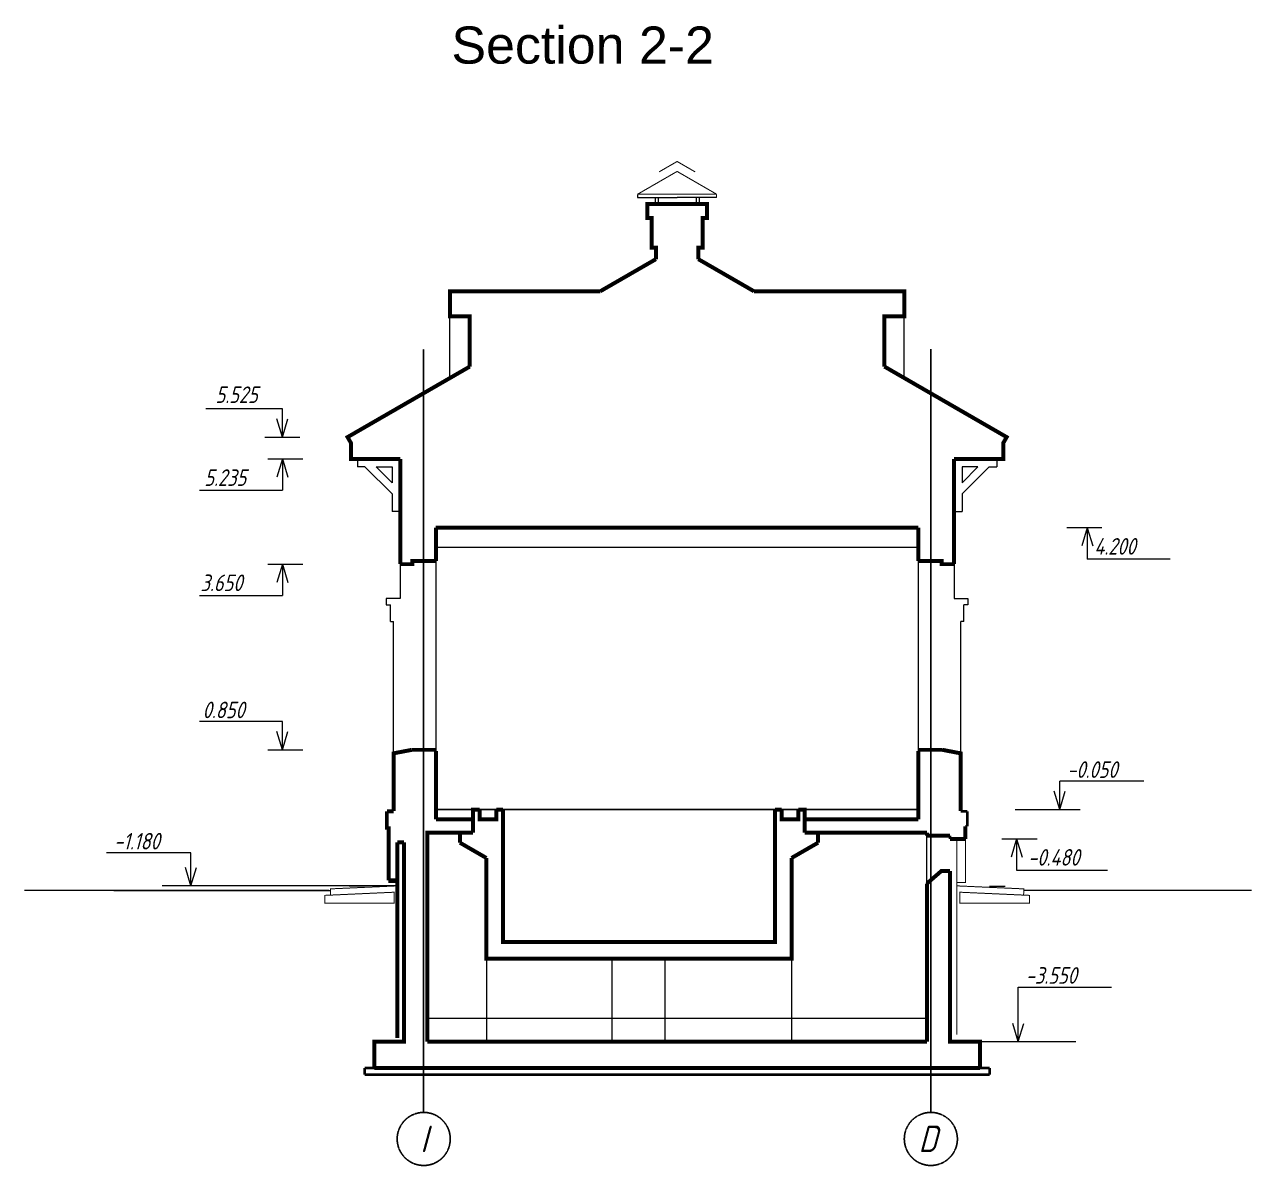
# Model space of a CAD drawing. Header units: millimetres. Extents: x 74752 to 193506, y -83124 to -13126.
# Drawn here: x 170215 to 188710, y -30331 to -13126 of the extents above; entities that cross this region are included whole.
import ezdxf

# ---------------------------------------------------------------- set-up
doc = ezdxf.new("R2010")
doc.units = ezdxf.units.MM
doc.linetypes.add('CENTER2', pattern=[1.125, 0.75, -0.125, 0.125, -0.125])
for name, color, linetype in [('axis', 40, 'CENTER2'), ('txt', 250, 'Continuous'), ('wall', 5, 'Continuous')]:
    doc.layers.add(name, color=color, linetype=linetype)
doc.styles.add('ESKD', font='eskd.shx', dxfattribs={"oblique": 15})
doc.styles.get("Standard").update_dxf_attribs({"font": 'arial.ttf'})

msp = doc.modelspace()

# ---------------------------------------------------------------- linework, layer by layer
at = {"layer": 'axis'}
for p, q in [((176227.4980467417, -29531.35043106735, -51546.29353207841), (176227.4980467417, -18021.09474847258, -51546.29353207841)), ((183877.4980467417, -18021.09474847258, -51545.57050533696), (183877.4980467417, -29531.41632690481, -51545.57050533696))]:
    msp.add_line(p, q, dxfattribs=at)
at = {"layer": 'axis', "color": 18, "true_color": 0x000000}
for centre in [(176232.6958623052, -29931.09513531796, -51546.29353207842), (183877.4980467417, -29931.09513531796, -51545.57050533696)]:
    msp.add_circle(centre, 400, dxfattribs=at)
at = {"layer": 'wall', "color": 250, "linetype": 'Continuous', "lineweight": 15, "ltscale": 0.13}
for p, q in [((179457.4980467417, -15734.74600212884, -51690.75160060339), (180052.4980467417, -15734.74600212884, -51690.75160060339)), ((179720.7182963033, -15736.00107498702, -51690.75160060339), (179720.7182963033, -15833.31640250936, -51690.75160060339)), ((179767.4980467417, -15736.00107498702, -51690.75160060339), (179767.4980467417, -15833.31640250936, -51690.75160060339)), ((180647.4980467417, -15734.74600212884, -51690.75160060339), (180052.4980467417, -15734.74600212884, -51690.75160060339)), ((180337.4980467417, -15736.00107498702, -51690.75160060339), (180337.4980467417, -15833.31640250936, -51690.75160060339)), ((180384.2777971801, -15736.00107498702, -51690.75160060339), (180384.2777971801, -15833.31640250936, -51690.75160060339)), ((178894.291923168, -17148.34423181545, -51547.73958556111), (176627.4980467417, -17148.34423181498, -51547.73958556111)), ((176627.4980467417, -18457.07828656877, -51547.73958556111), (176627.4980467417, -17148.34423181498, -51547.73958556111)), ((181210.7041703117, -17148.34423181545, -51547.73958556111), (183477.498046738, -17148.34423181498, -51547.73958556111)), ((183477.498046738, -18457.07828656877, -51547.73958556111), (183477.498046738, -17148.34423181498, -51547.73958556111)), ((174101.8372759343, -18921.39724653996, -51546.29353207841), (172947.137089324, -18921.39724653996, -51546.29353207841)), ((174101.8372759343, -19348.06169861033, -51546.29353207841), (174101.8372759343, -18921.39724653996, -51546.29353207841)), ((174101.8372759343, -19348.06169861033, -51546.29353207841), (174019.0172918708, -19072.09151452957, -51546.29353207841)), ((174101.8372759343, -19348.06169861033, -51546.29353207841), (174184.6572600052, -19072.09151452957, -51546.29353207841)), ((173836.5511098437, -19348.06169861033, -51546.29353207841), (174367.1234420248, -19348.06169861033, -51546.29353207841)), ((175136.2907041543, -19437.06079945273, -51547.73958556129), (175092.4535894774, -19347.18139482129, -51547.73958556129)), ((184968.7053893291, -19437.06079945273, -51547.73958556129), (185012.5425040059, -19347.18139482129, -51547.73958556129)), ((175136.0760277369, -19677.06079945715, -51547.7395855613), (175136.0760277369, -19436.62064755128, -51547.7395855613)), ((184968.9200657465, -19677.06079945715, -51547.7395855613), (184968.9200657465, -19436.62064755128, -51547.7395855613)), ((173880.311325251, -19677.06079945331, -51546.29353207841), (174410.883657432, -19677.06079945331, -51546.29353207841)), ((174101.8372759361, -19677.06079945331, -51546.29353207841), (174019.0172918726, -19953.03098353408, -51546.29353207841)), ((174101.8372759361, -19677.06079945331, -51546.29353207841), (174101.8372759361, -20149.51000130679, -51546.29353207841)), ((174101.8372759361, -19677.06079945331, -51546.29353207841), (174184.6572599996, -19953.03098353408, -51546.29353207841)), ((175231.9912568432, -19677.35529349095, -51549.18563904432), (175231.9912568432, -19797.35529349095, -51549.18563904432)), ((184873.0048366402, -19677.35529349095, -51549.18563904432), (184873.0048366402, -19797.35529349095, -51549.18563904432)), ((175347.1912568387, -19797.35529349095, -51549.18563904432), (175231.9912568432, -19797.35529349095, -51549.18563904432)), ((175755.2542783495, -20205.41831499154, -51549.18563904432), (175347.1912568387, -19797.35529349095, -51549.18563904432)), ((175516.8968843248, -19797.35529349095, -51549.18563904432), (175755.2542783495, -19797.35529349095, -51549.18563904432)), ((175755.2542783495, -20035.7126875059, -51549.18563904432), (175516.8968843248, -19797.35529349095, -51549.18563904432)), ((175755.2542783495, -19797.35529349095, -51549.18563904432), (175755.2542783495, -20035.7126875059, -51549.18563904432)), ((184349.7418151338, -19797.35529349095, -51549.18563904432), (184349.7418151338, -20035.7126875059, -51549.18563904432)), ((184588.0992091585, -19797.35529349095, -51549.18563904432), (184349.7418151338, -19797.35529349095, -51549.18563904432)), ((184349.7418151338, -20205.41831499154, -51549.18563904432), (184757.8048366446, -19797.35529349095, -51549.18563904432)), ((184349.7418151338, -20035.7126875059, -51549.18563904432), (184588.0992091585, -19797.35529349095, -51549.18563904432)), ((184757.8048366446, -19797.35529349095, -51549.18563904432), (184873.0048366402, -19797.35529349095, -51549.18563904432)), ((172850.3711011026, -20149.51000130679, -51546.29353207841), (174101.8372759361, -20149.51000130679, -51546.29353207841)), ((175755.2542783495, -20205.41831499154, -51549.18563904432), (175755.2542783495, -20471.10449218845, -51549.18563904432)), ((184349.7418151338, -20205.41831499154, -51549.18563904432), (184349.7418151338, -20471.10449218845, -51549.18563904432)), ((175875.2542783495, -20471.10449218845, -51549.18563904432), (175755.2542783495, -20471.10449218845, -51549.18563904432)), ((184229.7418151338, -20471.10449218845, -51549.18563904432), (184349.7418151338, -20471.10449218845, -51549.18563904432)), ((186456.8480043382, -20713.59827451294, -51660.8769404718), (185926.2756721571, -20713.59827451294, -51660.8769404718)), ((186235.322053653, -20713.59827451294, -51660.8769404718), (186152.5020695895, -20989.56845859371, -51660.8769404718)), ((186235.322053653, -20713.59827451294, -51660.8769404718), (186235.322053653, -21186.04747636642, -51660.8769404718)), ((186235.322053653, -20713.59827451294, -51660.8769404718), (186318.1420377165, -20989.56845859371, -51660.8769404718)), ((183687.4980467063, -21013.59827451294, -51660.8769404718), (176414.9253356595, -21013.59827451294, -51660.8769404718)), ((173880.3113252547, -21263.73475444994, -51660.87694047182), (174410.8836574357, -21263.73475444994, -51660.87694047182)), ((174101.8372759398, -21263.73475444994, -51660.87694047182), (174019.0172918763, -21539.70493853071, -51660.87694047182)), ((174101.8372759398, -21263.73475444994, -51660.87694047182), (174101.8372759398, -21736.18395630342, -51660.87694047182)), ((174101.8372759398, -21263.73475444994, -51660.87694047182), (174184.6572600034, -21539.70493853071, -51660.87694047182)), ((175877.7994567611, -21263.58568616656, -51832.29765644014), (175877.7994567611, -21782.10979855552, -51605.77320925758)), ((176417.4980467491, -21213.58568615026, -51652.37584257367), (176417.4980467491, -24083.52040559568, -51546.29353207842)), ((183687.4980467342, -21213.58568615026, -51652.37584257367), (183687.4980467342, -24083.52040559568, -51546.29353207842)), ((184227.1966367223, -21263.58568616656, -51832.29765644014), (184227.1966367223, -21782.10979855552, -51605.77320925758)), ((187486.7882284884, -21186.04747636642, -51660.8769404718), (186235.322053653, -21186.04747636642, -51660.8769404718)), ((172850.3711011045, -21736.18395630342, -51660.87694047182), (174101.8372759398, -21736.18395630342, -51660.87694047182)), ((175877.7994567611, -21782.10979855552, -51662.06669615924), (175667.8430778336, -21782.10979855598, -51662.06669615924)), ((175667.8430778336, -21782.10979855598, -51662.06669615924), (175667.8430778336, -21877.08708303168, -51662.06669615924)), ((184227.1966367223, -21782.10979855552, -51662.06669615924), (184437.1530156497, -21782.10979855598, -51662.06669615924)), ((184437.1530156497, -21782.10979855598, -51662.06669615924), (184437.1530156497, -21877.08708303168, -51662.06669615924)), ((175667.8430778336, -21877.08708303168, -51662.06669615924), (175732.8430778318, -21877.08708303145, -51662.06669615924)), ((175732.8430778336, -22129.75511175117, -52197.50419692824), (175732.8430778336, -21877.08708303168, -51662.06669615924)), ((184437.1530156497, -21877.08708303168, -51662.06669615924), (184372.1530156516, -21877.08708303145, -51662.06669615924)), ((184372.1530156497, -22129.75511175117, -52197.50419692824), (184372.1530156497, -21877.08708303168, -51662.06669615924)), ((175732.8430778336, -22129.75511175117, -52197.50419692824), (175777.3110415645, -22129.75511175105, -52197.50419692824)), ((175777.3110415645, -24116.41655404891, -51546.29353207842), (175777.3110415645, -22129.75511175094, -51626.08741048311)), ((175777.3110415645, -23316.41655406568, -51832.29765643987), (175777.3110415645, -22129.75511175117, -51832.29765643987)), ((184372.1530156497, -22129.75511175117, -52197.50419692824), (184327.6850519188, -22129.75511175105, -52197.50419692824)), ((184327.6850519188, -24116.41655404891, -51546.29353207842), (184327.6850519188, -22129.75511175094, -51626.08741048311)), ((184327.6850519188, -23316.41655406568, -51832.29765643987), (184327.6850519188, -22129.75511175117, -51832.29765643987)), ((174101.8372759324, -23636.85595352996, -51546.29353207842), (172850.3711010971, -23636.85595352996, -51546.29353207842)), ((174101.8372759324, -24063.52040560033, -51546.29353207842), (174101.8372759324, -23636.85595352996, -51546.29353207842)), ((174101.8372759324, -24063.52040560033, -51546.29353207842), (174019.0172918689, -23787.55022151957, -51546.29353207842)), ((174101.8372759324, -24063.52040560033, -51546.29353207842), (174184.6572600034, -23787.55022151957, -51546.29353207842)), ((173880.3113252547, -24063.52040560033, -51546.29353207842), (174410.8836574357, -24063.52040560033, -51546.29353207842)), ((185820.3558097285, -24963.52040559987, -51546.29353207842), (185820.3558097285, -24536.8559535295, -51546.29353207842)), ((187090.3817211416, -24536.85595353183, -51546.29353207842), (185820.3558097285, -24536.85595353183, -51546.29353207842)), ((185820.3558097285, -24963.5204056022, -51546.29353207842), (185820.3558097285, -24536.85595353183, -51546.29353207842)), ((185820.3558097285, -24963.52040559987, -51546.29353207842), (185737.535825665, -24687.5502215191, -51546.29353207842)), ((185820.3558097285, -24963.5204056022, -51546.29353207842), (185737.535825665, -24687.55022152143, -51546.29353207842)), ((185820.3558097285, -24963.52040559987, -51546.29353207842), (185903.175793792, -24687.5502215191, -51546.29353207842)), ((185820.3558097285, -24963.5204056022, -51546.29353207842), (185903.175793792, -24687.55022152143, -51546.29353207842)), ((176417.4980467435, -24963.50781723719, -51546.29353207842), (183687.4980467398, -24963.50781723719, -51546.29353207842)), ((176417.4980467435, -24963.50781723696, -51546.29353207842), (183687.4980467398, -24963.50781723696, -51546.29353207842)), ((183687.4980467398, -24963.52040559987, -51546.29353207842), (176424.9253356595, -24963.52040559987, -51546.29353207842)), ((185149.5976959307, -24963.52040559987, -51546.29353207842), (186129.4021912244, -24963.52040559987, -51546.29353207842)), ((183817.498046751, -26080.09665128568, -51546.29353207842), (183817.498046751, -25315.61901812001, -51546.29353207842)), ((184949.021721457, -25403.6477324595, -51546.29353207842), (185479.594053638, -25403.6477324595, -51546.29353207842)), ((185170.5476721421, -25403.6477324595, -51546.29353207842), (185087.7276880786, -25679.61791654027, -51546.29353207842)), ((185170.5476721421, -25403.6477324595, -51546.29353207842), (185170.5476721421, -25876.09693431298, -51546.29353207842)), ((185170.5476721421, -25403.6477324595, -51546.29353207842), (185253.3676562056, -25679.61791654027, -51546.29353207842)), ((172722.8632281878, -25615.93785284323, -51546.66112925686), (171452.8373167746, -25615.93785284323, -51546.66112925686)), ((172722.8632281878, -26114.8213974736, -51546.66112925686), (172722.8632281878, -25615.93785284323, -51546.66112925686)), ((172722.8632281878, -26114.8213974736, -51546.66112925686), (172640.0432441242, -25838.85121339283, -51546.66112925686)), ((172722.8632281878, -26114.8213974736, -51546.66112925686), (172805.6832122587, -25838.85121339283, -51546.66112925686)), ((185170.5476721421, -25876.09693431298, -51546.29353207842), (186538.6826667086, -25876.09693431298, -51546.29353207842)), ((173821.454389545, -26183.50785961704, -51546.66112925685), (170215.2511825309, -26183.50785961704, -51546.66112925685)), ((171562.5551602597, -26183.50785961709, -51546.66112925685), (174826.7250134785, -26183.50785961704, -51546.66112925685)), ((175836.2756087508, -26114.82139747337, -51546.66112925685), (172290.4281257138, -26114.82139747337, -51546.66112925685)), ((175345.4415547017, -26120.31438947472, -51541.23397038482), (175107.2561650303, -26120.31438947472, -51541.23397038482)), ((184759.5545387816, -26120.31438947472, -51541.23397038482), (184997.7399284531, -26120.31438947472, -51541.23397038482)), ((188710.4403686606, -26183.50785961715, -51546.66112925685), (185278.2710800048, -26183.50785961704, -51546.66112925685)), ((177177.4980467417, -27213.50781723697, -51545.57050533695), (177177.4980467417, -28463.81140995436, -51546.70469507125)), ((179068.1642915503, -27213.50781723697, -51545.57050533695), (179068.1642915503, -28463.81140995436, -51546.70469507125)), ((179868.1642915503, -27213.50781723697, -51545.57050533695), (179868.1642915503, -28463.81140995436, -51546.70469507125)), ((181777.4980467417, -27213.50781723697, -51545.57050533695), (181777.4980467417, -28463.81140995436, -51546.70469507125)), ((185194.175759361, -27640.32820700019, -51546.29353207842), (186602.5172884193, -27640.32820700019, -51546.39940759131)), ((185194.175759361, -28464.16529421325, -51546.29353207842), (185194.175759361, -27640.32820700019, -51546.29353207842)), ((183817.4980467454, -28113.81140996623, -51546.3994075913), (176287.4980467398, -28113.81140996612, -51546.3994075913)), ((185194.175759361, -28464.16529421325, -51546.29353207842), (185111.35577529, -28188.19511013248, -51546.29353207842)), ((185194.175759361, -28464.16529421325, -51546.29353207842), (185276.9957434245, -28188.19511013248, -51546.29353207842)), ((184617.0707578537, -28463.50781723394, -51546.29353207842), (186062.3139387526, -28463.50781723394, -51546.29353207842))]:
    msp.add_line(p, q, dxfattribs=at)
for points, const_width, elevation in [([(180647.4980467398, -15684.74600212697), (180052.4980467417, -15341.22259196082), (179457.4980467435, -15684.74600212697)], 16, -51690.75160060339), ([(180324.4092013043, -15348.21057024321), (180052.4980467417, -15191.22259196082), (179780.5868921791, -15348.21057024321)], 16, -51690.75160060339), ([(179457.4980467417, -15734.74600212884), (179457.4980467417, -15684.74600212884)], 16, -51690.75160060339), ([(179457.4980467417, -15684.74600212884), (180647.4980467417, -15684.74600212884)], 16, -51690.75160060339), ([(180647.4980467417, -15734.74600212884), (180647.4980467417, -15684.74600212884)], 16, -51690.75160060339), ([(179732.4980467398, -16664.4057007353), (179732.4980467361, -16491.16254615006), (179667.498046738, -16491.16254614983), (179667.498046738, -16041.94170828818), (179602.4980467398, -16041.94170828829), (179602.4980467398, -15833.31640250936), (180502.4980467398, -15833.31640250925), (180502.4980467398, -16041.94170828818), (180437.498046738, -16041.94170828899), (180437.498046738, -16491.16254615006), (180372.4980467417, -16491.16254614994), (180372.4980467435, -16664.40570073728)], 60, -51690.75160060339), ([(178894.291923168, -17148.34423181556), (179732.4980467398, -16664.40570073577)], 60, -51547.73958556139), ([(181210.7041703154, -17148.34423181556), (180372.4980467435, -16664.40570073577)], 60, -51547.73958556139), ([(176927.4980467417, -18283.87320581185), (176927.4980467417, -17528.34423181522), (176627.4980467417, -17528.34423181522), (176627.4980467417, -17148.34423181498), (178894.291923168, -17148.34423181545)], 60, -51547.73958556139), ([(183177.498046738, -18283.87320581185), (183177.498046738, -17528.34423181522), (183477.498046738, -17528.34423181522), (183477.498046738, -17148.34423181498), (181210.7041703117, -17148.34423181545)], 60, -51547.73958556139), ([(175877.7994567573, -19677.35529349886), (175136.0760277369, -19677.06079945715), (175136.0760277369, -19436.62064755128), (175084.7772481393, -19347.76855492501), (176927.4980467417, -18283.87320581185)], 60, -51547.73958556139), ([(184227.196636726, -19677.35529349886), (184968.9200657465, -19677.06079945715), (184968.9200657465, -19436.62064755128), (185020.218845344, -19347.76855492501), (183177.498046738, -18283.87320580976)], 60, -51547.73958556139), ([(175877.7994567611, -19677.06079945715), (175877.7994567611, -21263.58568615026)], 60, -51660.8769404718), ([(184227.1966367223, -19677.06079945715), (184227.1966367223, -21263.58568615026)], 60, -51660.8769404718), ([(183687.4980467063, -20713.59827451294), (176414.9253356595, -20713.59827451294)], 60, -51660.8769404718), ([(176417.4980467696, -21213.58568615026), (176417.4980467771, -20713.59827451294)], 60, -51660.8769404718), ([(183687.4980467137, -21213.58568615026), (183687.4980467063, -20713.59827451294)], 60, -51660.8769404718), ([(175877.7994567611, -21263.58568615026), (176062.8036528815, -21263.58568615026), (176062.8036528815, -21213.58568615026), (176420.1455627203, -21213.58568615026)], 60, -51660.8769404718), ([(184227.1966367223, -21263.58568615026), (184042.1924406019, -21263.58568615026), (184042.1924406019, -21213.58568615026), (183684.850530763, -21213.58568615026)], 60, -51660.8769404718), ([(176054.4165789996, -24063.52040559614), (175777.3110415645, -24116.41655404891), (175777.3110415645, -24983.47761688011)], 60, -51546.29353207842), ([(176417.4980467007, -24063.52040559568), (176054.4165789996, -24063.52040559568)], 60, -51546.29353207842), ([(183687.4980467827, -24063.52040559568), (184050.5795144838, -24063.52040559568)], 60, -51546.29353207842), ([(184050.5795144838, -24063.52040559614), (184327.6850519188, -24116.41655404891), (184327.6850519188, -24983.47761688011)], 60, -51546.29353207842), ([(176417.4980467417, -25113.50781723719), (176417.4980467491, -24083.52040559568)], 60, -51546.29353207842), ([(183687.4980467417, -25113.50781723719), (183687.4980467342, -24083.52040559568)], 60, -51546.29353207842), ([(175777.3110374891, -24988.50844081726), (175676.7740764756, -24988.51395397216)], 60, -51545.92593489998), ([(175676.7740764756, -24988.51395397216), (175676.7740764756, -25268.66686776655), (175676.7740764756, -25268.66686776655)], 60, -51546.42439291119), ([(177077.4980467417, -24963.5204056001), (176977.4980467417, -24963.50781723696), (176977.4980467417, -25313.50781723719)], 60, -51545.57050533695), ([(177327.4980467417, -24963.52040559987), (177327.4980467417, -25113.50781723719), (177077.4980467417, -25113.50781723719), (177077.4980467417, -24963.5204056001)], 60, -51545.57050533695), ([(177327.4980467417, -24963.52040559987), (177427.4980467417, -24963.52040559987)], 60, -51545.57050533695), ([(177427.4980467417, -24963.50781723696), (177427.4980467417, -26963.50781723697), (181527.4980467417, -26963.50781723697), (181527.4980467417, -24963.50781723696)], 60, -51545.57050533695), ([(181627.4980467417, -24963.50781723696), (181527.4980467417, -24963.50781723696)], 60, -51545.57050533695), ([(181627.4980467417, -24963.52040559987), (181627.4980467417, -25113.50781723719), (181877.4980467417, -25113.50781723719), (181877.4980467417, -24963.5204056001)], 60, -51545.57050533695), ([(181877.4980467417, -24963.5204056001), (181977.4980467417, -24963.50781723696), (181977.4980467417, -25313.50781723719)], 60, -51545.57050533695), ([(176977.4980467417, -25113.50781723719), (176417.4980467417, -25113.50781723719)], 60, -51546.29353207842), ([(183687.4980467417, -25113.50781723719), (181977.4980467417, -25113.50781723719)], 60, -51546.29353207842), ([(184327.6850559943, -24988.50844081726), (184428.2220170077, -24988.51395397216)], 40, -51545.92593489998), ([(184428.2220170077, -24988.50731651487), (184428.2220170077, -25218.66686776655), (184428.2220170077, -25218.66686776655)], 40, -51546.42439291119), ([(175676.7740764756, -25218.66686776655), (175706.2756087546, -25218.66686776655)], 40, -51546.66112925685), ([(175706.2774649643, -25268.66686776655), (175706.2700253118, -26030.10744667231)], 60, -51546.66112925685), ([(175706.2774649643, -25218.66686776655), (175706.2756087546, -25408.64800403456)], 60, -51546.66112925685), ([(175706.2756087546, -25218.66686776655), (175706.2756087546, -26063.50785962053), (175836.2756087508, -26063.50785962053)], 15, -51546.66112925685), ([(176287.4980467398, -28464.51140995187), (176287.4980467305, -25313.50781723719)], 60, -51546.29353207842), ([(176287.4980467398, -25358.89303925682), (176287.4980467398, -25313.50781723719), (176977.4980467417, -25313.50781723719)], 60, -51546.29353207842), ([(176777.4980467417, -25313.50781723719), (176777.4980467417, -25463.49550684823)], 60, -51545.57050533695), ([(181977.4980467417, -25313.50781723719), (183817.498046751, -25313.50781723719)], 60, -51546.29353207842), ([(182177.4980467417, -25313.50781723719), (182177.4980467417, -25463.49550684823)], 60, -51545.57050533695), ([(183817.498046751, -25358.89303925682), (183817.498046751, -25313.50781723719)], 60, -51546.29353207842), ([(184167.4980467435, -25358.61742025057), (183817.4980467435, -25358.89303925682)], 60, -51546.66112925685), ([(184398.7204847288, -25218.66686776655), (184398.7204847288, -26063.50785962053), (184268.7204847325, -26063.50785962053)], 15, -51546.66112925685), ([(184398.7186285191, -25218.66686776655), (184398.7204847288, -25408.64800403456)], 60, -51546.66112925685), ([(184428.2220170077, -25218.66686776655), (184398.7204847288, -25218.66686776655)], 40, -51546.66112925685), ([(175937.4980467305, -25458.64800403456), (175937.4980467398, -28463.50781723394), (175487.9253356297, -28463.50781723394), (175487.9253356297, -28863.50781723394)], 60, -51546.29353207842), ([(175836.2756087508, -28409.0345755867), (175836.2756087508, -25458.64800403456)], 60, -51546.29353207842), ([(175836.2756087508, -25458.64800403456), (175937.4980467305, -25458.64800403456)], 60, -51546.29353207842), ([(176777.4980467417, -25463.49550684823), (177177.4980467417, -25694.43561452409)], 60, -51547.01655881988), ([(182177.4980467417, -25463.49550684823), (181777.4980467417, -25694.43561452409)], 60, -51547.01655881988), ([(184398.7204847288, -25408.64800403456), (184167.4980467435, -25408.64800403456)], 60, -51546.66112925685), ([(184167.4980467435, -25408.64800403456), (184167.4980467435, -25358.89303925682)], 40, -51546.29353207842), ([(184268.7204847325, -28359.0345755867), (184268.7204847325, -25408.64800403456)], 15, -51546.29353207842), ([(177177.4980467417, -25694.43561452409), (177177.4980467417, -27213.50781723697), (181777.4980467417, -27213.50781723697), (181777.4980467417, -25694.43561452409)], 60, -51545.57050533695), ([(183817.498046751, -26080.09665128568), (184038.1417581428, -25888.95501565051), (184167.498046751, -25888.95501565051)], 60, -51546.29353207842), ([(184167.498046751, -25888.95501565051), (184167.4980467435, -28463.50781723394), (184617.0707578537, -28463.50781723394), (184617.0707578537, -28863.50781723394)], 60, -51546.29353207842), ([(175706.2690441076, -26030.10744667231), (175836.2756087508, -26030.10744667231)], 60, -51546.29353207842), ([(183817.4980467435, -28464.51140995187), (183817.498046751, -26080.09665128568)], 60, -51546.29353207842), ([(173821.454389545, -26183.50785961704), (174806.7250134785, -26183.50785961704)], 20, -51546.66112925685), ([(174741.6598728549, -26258.01131124145), (174741.6598728549, -26377.53697019353), (175789.2544040669, -26377.53697019353), (175788.6611802306, -26210.55220653772), (174741.6598728549, -26258.01131124145)], 15, -51546.66112925685), ([(175836.2756087508, -26114.82139747337), (174825.9115700003, -26160.2138861772), (174829.1881819357, -26254.04377542649)], 15, -51546.66112925685), ([(175733.7457218923, -26120.31438947146), (175788.6611802306, -26117.96650910939)], 15, -51546.66112925685), ([(184268.7204847325, -26114.82139747337), (185279.084523483, -26160.2138861772), (185275.8079115477, -26254.04377542649)], 15, -51546.66112925685), ([(185363.3362206284, -26258.01131124145), (185363.3362206284, -26377.53697019353), (184315.7416894164, -26377.53697019353), (184316.3349132527, -26210.55220653772), (185363.3362206284, -26258.01131124145)], 15, -51546.66112925685), ([(184371.250371591, -26120.31438947146), (184316.3349132527, -26117.96650910939)], 15, -51546.66112925685), ([(186283.5417039384, -26183.50785961704), (185298.2710800048, -26183.50785961704)], 20, -51546.66112925685), ([(175475.4980467491, -28464.51140995187), (175475.4980467491, -28853.32697833006), (175475.4980467491, -28853.32697833006)], 15, -51546.29353207842), ([(176287.4980467398, -28463.50781723394), (183817.4980467435, -28463.50781723394)], 60, -51546.29353207842), ([(176287.4980467398, -28463.81140995448), (179343.1578328412, -28463.81140995401)], 15, -51546.3994075913), ([(175340.498046751, -28963.61748415887), (175340.498046751, -28863.27335609405)], 40, -51546.29353207842), ([(175487.9253356297, -28863.50781723394), (175340.498046751, -28863.50781723394)], 40, -51546.29353207842), ([(175487.9253356297, -28863.50781723394), (184617.0707578537, -28863.50781723441)], 60, -51546.29353207842), ([(184617.0707578537, -28863.50781723394), (184764.4980467324, -28863.50781723394)], 40, -51546.29353207842), ([(184764.4980467324, -28963.61748415887), (184764.4980467324, -28863.27335609405)], 40, -51546.29353207842), ([(175340.498046751, -28963.61748415887), (184764.4980467324, -28963.61748415887)], 40, -51546.29353207842)]:
    msp.add_lwpolyline(points, dxfattribs=dict(at, const_width=const_width, elevation=elevation))

# ---------------------------------------------------------------- texts
at = {"layer": 'axis', "color": 18, "true_color": 0x000000, "style": 'ESKD', "oblique": 15}
for s, p in [('I', (176182.3890851022, -30130.42231341497, -51545.57050533695)), ('D', (183691.3668242459, -30130.42231341497, -51544.84747859548))]:
    msp.add_text(s, height=400, dxfattribs=at).set_placement(p)
at = {"layer": 'txt', "color": 250, "linetype": 'Continuous', "lineweight": 5, "ltscale": 0.13}
msp.add_text('Section 2-2', height=560, dxfattribs=at).set_placement((176650.6167651222, -13715.89577457319, -109228.6780668963))
at = {"layer": 'wall', "color": 250, "linetype": 'Continuous', "lineweight": 15, "ltscale": 0.13, "style": 'ESKD', "oblique": 15}
for s, p in [('5.525', (173092.6004839901, -18833.57015424911, -51546.29353207841)), ('5.235', (172923.9911959552, -20083.59911518674, -51546.29353207841)), ('4.200', (186339.8269619409, -21120.13659024637, -51660.8769404718)), ('3.650', (172866.5949673288, -21670.27307018337, -51660.87694047182)), ('0.850', (172898.1141216912, -23586.85595352996, -51546.29353207842)), ('-0.050', (185931.9011314165, -24486.85595353183, -51546.29353207842)), ('-1.180', (171564.3826384627, -25565.93785284323, -51546.66112925686)), ('-0.480', (185342.7418086276, -25810.18604819293, -51546.29353207842)), ('-3.550', (185306.7079581887, -27590.32820700019, -51546.29353207842))]:
    msp.add_text(s, height=250, dxfattribs=at).set_placement(p)

doc.saveas('drawing.dxf')
